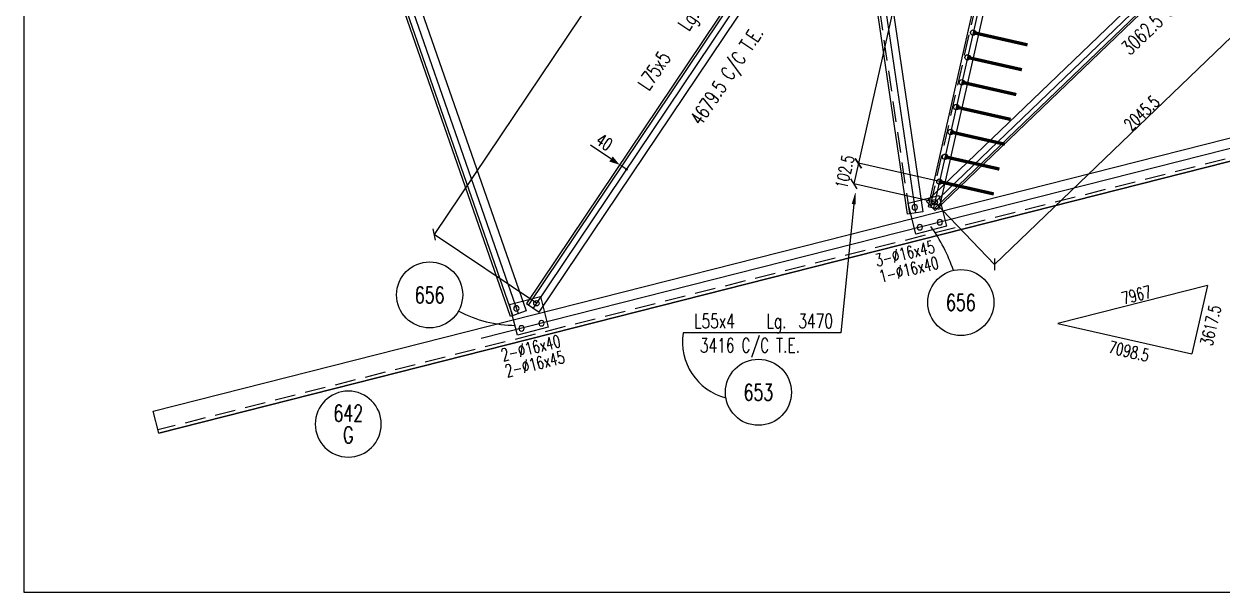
# Model space of a CAD drawing. Extents: x 630095 to 646315, y -4121 to 7359.
# Drawn here: x 630095 to 635901, y -4121 to -1366 of the extents above; entities that cross this region are included whole.
import ezdxf
from ezdxf.enums import TextEntityAlignment as Align

# ---------------------------------------------------------------- set-up
doc = ezdxf.new("R2010")
doc.units = 0
doc.header["$LTSCALE"] = 200
doc.header["$MEASUREMENT"] = 0
doc.linetypes.add('DASHED', pattern=[0.75, 0.5, -0.25])
doc.layers.get('0').update_dxf_attribs({"linetype": 'CONTINUOUS'})
for name, color, linetype in [('ASSI', 6, 'CONTINUOUS'), ('BOLLINI_1', 7, 'CONTINUOUS'), ('BOLLINI_5', 7, 'CONTINUOUS'), ('FORI', 2, 'CONTINUOUS'), ('LINEA_ANG', 2, 'CONTINUOUS'), ('LINEE_PIASTRE', 2, 'CONTINUOUS'), ('LS', 7, 'CONTINUOUS'), ('PIASTRE', 5, 'CONTINUOUS'), ('QT_MAL', 7, 'CONTINUOUS'), ('QT_MPR', 7, 'CONTINUOUS'), ('TRAT-Y', 7, 'DASHED')]:
    doc.layers.add(name, color=color, linetype=linetype)
doc.styles.add('QUOTE', font='ROMANS8.SHX', dxfattribs={"width": 0.7})
doc.styles.add('RQL', font='ROMANS8.SHX', dxfattribs={"width": 0.7})
doc.styles.add('RS', font='ROMANS8.shx', dxfattribs={"width": 0.7})
doc.styles.get("Standard").update_dxf_attribs({"font": 'ROMANS8.SHX', "width": 0.7})
doc.dimstyles.new('FRECCE1', dxfattribs={"dimtxt": 60, "dimasz": 6.66, "dimexe": 0, "dimexo": 0, "dimgap": 1, "dimtad": 1, "dimzin": 0, "dimdsep": 46, "dimtxsty": 'RS', "dimblk1": 'QUOTP', "dimblk2": 'QUOTF', "dimsah": 1, "dimcen": 0, "dimclrd": 2, "dimclre": 2, "dimclrt": 7, "dimadec": 0, "dimazin": 0, "dimtfac": 1, "dimtix": 1, "dimtmove": 2, "dimatfit": 3, "dimldrblk": 'QUOTP', "dimfxl": 1, "dimtolj": 1, "dimtzin": 0, "dimarcsym": 0})
doc.dimstyles.new('TRATTO', dxfattribs={"dimscale": 0, "dimtxt": 60, "dimasz": 40, "dimexe": 0, "dimexo": 0, "dimgap": 5, "dimtad": 1, "dimrnd": 0.5, "dimdsep": 46, "dimtxsty": 'RS', "dimblk1": 'OBLIQUE', "dimblk2": 'OBLIQUE', "dimsah": 1, "dimcen": 0.09, "dimclrd": 2, "dimclre": 2, "dimclrt": 7, "dimadec": 0, "dimazin": 0, "dimtfac": 1, "dimtix": 1, "dimtmove": 2, "dimatfit": 3, "dimfxl": 1, "dimtolj": 1, "dimtzin": 0, "dimarcsym": 0})

# ---------------------------------------------------------------- blocks, each defined once
blk = doc.blocks.new('ASSE98')
blk.add_line((0, 0), (1, 0))
at = {"color": 7, "style": 'QUOTE', "width": 0.5, "flags": 1}
for tag, p in [('TI', (1.38308, 6.82731)), ('DI_S', (1.38308, 6.42178)), ('D_S', (1.38308, 6.02092)), ('E_S', (1.38308, 5.68065)), ('NFORI', (1.36454, 5.29792)), ('ALAR', (1.36349, 4.93246)), ('FAM', (1.3775, 4.54645)), ('ALA', (1.38308, 4.19257)), ('DISP2', (1.38308, 3.84971)), ('DISP1', (1.38308, 3.50686)), ('PINZAF', (1.38308, 3.164)), ('PINZAI', (1.38308, 2.82114)), ('TRP', (1.38308, 2.47829)), ('NP', (1.38308, 2.13543)), ('SV', (1.38308, 1.79257)), ('PESO', (1.38308, 1.44971)), ('QUA', (1.38308, 1.10686)), ('LUN', (1.38308, 0.764)), ('PROF', (1.38308, 0.42114)), ('POS', (1.38308, 0.07829))]:
    blk.add_attdef(tag, p, '', height=0.2, dxfattribs=at)
at = {"color": 7, "flags": 1}
for tag, p in [('LAV1', (3.07431, 6.82847)), ('LAV2', (3.07431, 6.49513)), ('LAV3', (3.07431, 6.1618)), ('LAV4', (3.07431, 5.82847)), ('LAV5', (3.07431, 5.49513)), ('LAV6', (3.07431, 5.1618)), ('LAV7', (3.07431, 4.82847)), ('LAV8', (3.07431, 4.49513)), ('LAV9', (3.07431, 4.1618)), ('LAV10', (3.07431, 3.82847))]:
    blk.add_attdef(tag, p, '', height=0.2, dxfattribs=at)
blk = doc.blocks.new('16')
blk.add_circle((0, 0), 1)
blk = doc.blocks.new('MRKR_98')
blk.add_point((0, 0))
at = {"color": 7, "style": 'QUOTE', "width": 0.5, "flags": 1}
for tag, p in [('TI', (3.73, 6.83)), ('DI_S', (3.73, 6.42)), ('D_S', (3.73, 6.02)), ('E_S', (3.73, 5.68)), ('AUX2', (3.71, 4.93)), ('NFORI', (3.72, 5.3)), ('AUX1', (3.73, 4.19)), ('FAM', (3.73, 4.55)), ('COMMESSA', (3.73, 3.85)), ('MD', (3.73, 3.51)), ('MP', (3.73, 3.16)), ('LARGHEZZA', (3.73, 2.82)), ('SPESSORE', (3.73, 2.48)), ('NP', (3.73, 2.14)), ('SV', (3.73, 1.79)), ('PESO', (3.73, 1.45)), ('QUA', (3.73, 1.11)), ('LUN', (3.73, 0.76)), ('PROF', (3.73, 0.42)), ('POS', (3.73, 0.08))]:
    blk.add_attdef(tag, p, '', height=0.2, dxfattribs=at)
at = {"color": 7, "flags": 1}
for tag, p in [('LAV1', (5.26, 6.88)), ('LAV2', (5.26, 6.55)), ('LAV3', (5.26, 6.21)), ('LAV4', (5.26, 5.88)), ('LAV5', (5.26, 5.55)), ('LAV6', (5.26, 5.21)), ('LAV7', (5.26, 4.88)), ('LAV8', (5.26, 4.55)), ('LAV9', (5.26, 4.21)), ('LAV10', (5.26, 3.88))]:
    blk.add_attdef(tag, p, '', height=0.2, dxfattribs=at)
blk = doc.blocks.new('_OBLIQUE')
at = {"color": 0, "linetype": 'ByBlock'}
blk.add_line((-0.5, -0.5), (0.5, 0.5), dxfattribs=at)
blk = doc.blocks.new('*D173')
at = {"layer": 'QT_MPR', "color": 2, "lineweight": -2, "transparency": 16777216}
for p, q in [((633642.9, -62.9), (632082.3, -2387.8)), ((634139.2, -396), (633642.9, -62.9)), ((632578.6, -2720.9), (632082.3, -2387.8))]:
    blk.add_line(p, q, dxfattribs=at)
at = {"layer": 'QT_MPR', "color": 2, "lineweight": -2, "transparency": 16777216, "xscale": 40, "yscale": 40, "zscale": 40}
for p, rotation in [((633642.9, -62.9), 56.12959874081512), ((632082.3, -2387.8), 236.1295987408151)]:
    blk.add_blockref('_OBLIQUE', p, dxfattribs=dict(at, rotation=rotation))
at = {"layer": 'QT_MPR', "color": 7, "transparency": 16777216, "insert": (632817.9, -1205.7), "char_height": 60, "attachment_point": 5, "rotation": 56.1296, "style": 'RS'}
blk.add_mtext('\\A1;2800', dxfattribs=at)
blk = doc.blocks.new('*D175')
at = {"layer": 'QT_MPR', "color": 2, "lineweight": -2, "transparency": 16777216}
for p, q in [((634847.9, 1089.7), (634138.8, -2042)), ((635240.8, 1000.7), (634847.9, 1089.7)), ((634531.7, -2131), (634138.8, -2042))]:
    blk.add_line(p, q, dxfattribs=at)
at = {"layer": 'QT_MPR', "color": 2, "lineweight": -2, "transparency": 16777216, "xscale": 40, "yscale": 40, "zscale": 40}
for p, rotation in [((634847.9, 1089.7), 77.2413188929563), ((634138.8, -2042), 257.2413188929563)]:
    blk.add_blockref('_OBLIQUE', p, dxfattribs=dict(at, rotation=rotation))
at = {"layer": 'QT_MPR', "color": 7, "transparency": 16777216, "insert": (634540.7, -477.9), "char_height": 60, "attachment_point": 5, "rotation": 77.24132, "style": 'RS'}
blk.add_mtext('\\A1;123.5x26', dxfattribs=at)
blk = doc.blocks.new('*D176')
at = {"layer": 'QT_MPR', "color": 2, "lineweight": -2, "transparency": 16777216}
for p, q in [((634847.9, 1089.7), (634138.8, -2042)), ((635240.8, 1000.7), (634847.9, 1089.7)), ((634531.7, -2131), (634138.8, -2042))]:
    blk.add_line(p, q, dxfattribs=at)
at = {"layer": 'QT_MPR', "color": 2, "lineweight": -2, "transparency": 16777216, "xscale": 40, "yscale": 40, "zscale": 40}
for p, rotation in [((634847.9, 1089.7), 77.2413188929563), ((634138.8, -2042), 257.2413188929563)]:
    blk.add_blockref('_OBLIQUE', p, dxfattribs=dict(at, rotation=rotation))
at = {"layer": 'QT_MPR', "color": 7, "transparency": 16777216, "insert": (634457.3, -440.2), "char_height": 60, "attachment_point": 5, "rotation": 77.24132, "style": 'RS'}
blk.add_mtext('\\A1;3211', dxfattribs=at)
blk = doc.blocks.new('*D177')
at = {"layer": 'QT_MPR', "color": 2, "lineweight": -2, "transparency": 16777216}
for p, q in [((634138.8, -2042), (634116.2, -2141.8)), ((634531.7, -2131), (634138.8, -2042)), ((634509.1, -2230.8), (634116.2, -2141.8))]:
    blk.add_line(p, q, dxfattribs=at)
at = {"layer": 'QT_MPR', "color": 2, "lineweight": -2, "transparency": 16777216, "xscale": 40, "yscale": 40, "zscale": 40}
for p, rotation in [((634138.8, -2042), 77.2413188929563), ((634116.2, -2141.8), 257.2413188929563)]:
    blk.add_blockref('_OBLIQUE', p, dxfattribs=dict(at, rotation=rotation))
at = {"layer": 'QT_MPR', "color": 7, "transparency": 16777216, "insert": (634072.6, -2083.5), "char_height": 60, "attachment_point": 5, "rotation": 77.24132, "style": 'RS'}
blk.add_mtext('\\A1;102.5', dxfattribs=at)
blk = doc.blocks.new('*D179')
at = {"layer": 'QT_MPR', "color": 2, "lineweight": -2, "transparency": 16777216}
for p, q in [((635984.3, -813.8), (636273.7, -1115)), ((636273.7, -1115), (634798.5, -2532.1)), ((634509.1, -2230.8), (634798.5, -2532.1))]:
    blk.add_line(p, q, dxfattribs=at)
at = {"layer": 'QT_MPR', "color": 2, "lineweight": -2, "transparency": 16777216, "xscale": 40, "yscale": 40, "zscale": 40}
for p, rotation in [((636273.7, -1115), 43.84699260856208), ((634798.5, -2532.1), 223.8469926085621)]:
    blk.add_blockref('_OBLIQUE', p, dxfattribs=dict(at, rotation=rotation))
at = {"layer": 'QT_MPR', "color": 7, "transparency": 16777216, "insert": (635511.8, -1798.3), "char_height": 60, "attachment_point": 5, "rotation": 43.84699, "style": 'RS'}
blk.add_mtext('\\A1;2045.5', dxfattribs=at)
blk = doc.blocks.new('QUOTP')
at = {"layer": 'ASSI', "color": 2, "const_width": 1.07}
blk.add_lwpolyline([(-0.53, 0, 1), (0.53, 0, 1)], format="xyb", close=True, dxfattribs=at)
blk = doc.blocks.new('QUOTF')
at = {"layer": 'LS', "color": 2}
blk.add_line((7.5, 0), (25.5, 0), dxfattribs=at)
blk.add_solid([(7.5, 2.25), (0, 0), (7.5, -2.25)], dxfattribs=at)
blk = doc.blocks.new('*D183')
at = {"layer": 'QT_MAL', "color": 2, "lineweight": -2, "transparency": 16777216}
for p, q in [((632981.4, -2049), (632981.4, -2049)), ((633009.1, -2067.6), (632986.9, -2052.8))]:
    blk.add_line(p, q, dxfattribs=at)
at = {"layer": 'QT_MAL', "color": 2, "lineweight": -2, "transparency": 16777216, "xscale": 6.66, "yscale": 6.66, "zscale": 6.66}
for name, p, rotation in [('QUOTF', (632981.4, -2049), 146.1295987408151), ('QUOTP', (633014.6, -2071.3), 326.129598740815)]:
    blk.add_blockref(name, p, dxfattribs=dict(at, rotation=rotation))
at = {"layer": 'QT_MAL', "color": 7, "transparency": 16777216, "insert": (632907.5, -1939.7), "char_height": 60, "attachment_point": 5, "rotation": 326.1296, "style": 'RS'}
blk.add_mtext('\\A1;40', dxfattribs=at)
blk = doc.blocks.new('bull')
at = {"style": 'RS', "width": 0.7, "flags": 1}
for tag, p in [('NN', (-12.25, 0)), ('DIAMETRO', (0, -4.86)), ('SERRAGGIO', (0, -9.71)), ('LUNGHEZZA', (0, -14.57)), ('NB', (0, -19.43)), ('TIPO', (0, -24.12)), ('EL', (-0.14, -29))]:
    blk.add_attdef(tag, p, '', height=3, dxfattribs=at)
at = {"style": 'RS', "width": 0.7}
blk.add_attdef('BULLONE', (0, 0), '', height=3, dxfattribs=at)
blk = doc.blocks.new('YYY')
blk.add_circle((0, 0), 8)
at = {"color": 3, "style": 'RQL', "width": 0.7}
for tag, p in [('POS3', (0, 0.65)), ('POS2', (0, -4.63))]:
    blk.add_attdef(tag, text='', height=4, dxfattribs=at).set_placement(p, align=Align.CENTER)
at = {"style": 'RQL', "width": 0.7, "flags": 1}
blk.add_attdef('TIPO', text='', height=3, dxfattribs=at).set_placement((0, 0), align=Align.MIDDLE_CENTER)
blk = doc.blocks.new('xxx')
blk.add_circle((0, 0), 8)
at = {"color": 3, "style": 'RQL', "width": 0.7}
blk.add_attdef('POS', text='', height=4, dxfattribs=at).set_placement((0, 0), align=Align.MIDDLE)
at = {"color": 3, "style": 'RQL', "width": 0.7, "flags": 1}
blk.add_attdef('POS1', (-0.39, -5.42), '', height=2, dxfattribs=at)
at = {"style": 'RQL', "width": 0.7, "flags": 1}
blk.add_attdef('TIPO', (-0.39, -8.66), '', height=2, dxfattribs=at)

msp = doc.modelspace()

# ---------------------------------------------------------------- linework, layer by layer
at = {"layer": 'LINEA_ANG'}
for p, q in [((634376.522, -2287.943), (633688.804, 2395.837)), ((633763.008, 2406.733), (634450.727, -2277.048)), ((635168.399, 1209.186), (632530.064, -2721.456)), ((632592.336, -2763.255), (635230.671, 1167.387)), ((635243.063, 1132.811), (634476.731, -2251.511)), ((634530.373, -2263.657), (635296.705, 1120.664)), ((631504.517, 184.077), (632528.335, -2757.865)), ((632452.78, -2784.159), (631428.961, 157.783)), ((636716.803, -68.626), (634468.847, -2227.881)), ((634510.411, -2271.152), (636758.367, -111.897)), ((630721.474, -3243.961), (638074.232, -1377.321)), ((638101.299, -1483.939), (630748.541, -3350.579)), ((634468.847, -2227.881), (634510.411, -2271.152)), ((634476.731, -2251.511), (634530.373, -2263.657)), ((634450.727, -2277.048), (634376.522, -2287.943)), ((632530.064, -2721.456), (632592.336, -2763.255)), ((632528.335, -2757.865), (632452.78, -2784.159)), ((630748.541, -3350.579), (630721.474, -3243.961))]:
    msp.add_line(p, q, dxfattribs=at)
at = {"layer": 'LINEA_ANG', "color": 2}
for p, q in [((635177.947, 1202.776), (632539.612, -2727.865)), ((632464.585, -2780.05), (631440.767, 161.891)), ((634504.176, -2264.661), (636752.133, -105.407))]:
    msp.add_line(p, q, dxfattribs=at)
at = {"layer": 'LINEE_PIASTRE'}
for p, q in [((634379.362, -2235.893), (634528.627, -2197.999)), ((634528.627, -2197.999), (634566.521, -2347.264)), ((634417.256, -2385.158), (634379.362, -2235.893)), ((634566.521, -2347.264), (634417.256, -2385.158)), ((632448.87, -2725.986), (632598.135, -2688.092)), ((632486.763, -2875.251), (632448.87, -2725.986)), ((632598.135, -2688.092), (632636.029, -2837.357)), ((632636.029, -2837.357), (632486.763, -2875.251))]:
    msp.add_line(p, q, dxfattribs=at)
at = {"layer": 'LS', "color": 6}
for p, q in [((636464.2, -1837.645), (632310.36, -2892.178)), ((634116.473, -2240.624), (634053.803, -2864.728)), ((635830.224, -2635.379), (635106.089, -2819.214)), ((635830.224, -2635.379), (635755.309, -2966.221)), ((635106.089, -2819.214), (635755.309, -2966.221)), ((634053.803, -2864.728), (633289.64, -2864.728))]:
    msp.add_line(p, q, dxfattribs=at)
at = {"layer": 'LS', "color": 8}
msp.add_lwpolyline([(630095.068, 7359.052), (630095.068, -4120.948), (642815.068, -4120.948), (642815.068, -2520.948), (646315.068, -2520.948), (646315.068, 7359.052), (630095.068, 7359.052)], close=True, dxfattribs=at)
at = {"layer": 'LS', "color": 6, "const_width": 16}
for points in [[(634695.347, -1408.303), (634958.68, -1467.932)], [(634640.798, -1649.205), (634904.131, -1708.833)], [(634586.249, -1890.106), (634849.583, -1949.734)], [(634531.7, -2131.007), (634795.034, -2190.635)]]:
    msp.add_lwpolyline(points, dxfattribs=at)
at = {"layer": 'LS', "color": 2, "linetype": 'DASHED', "const_width": 16}
for points in [[(634668.072, -1528.754), (634931.406, -1588.382)], [(634613.524, -1769.655), (634876.857, -1829.284)], [(634558.975, -2010.557), (634822.308, -2070.185)]]:
    msp.add_lwpolyline(points, dxfattribs=at)
at = {"layer": 'LS', "color": 6}
for centre, radius, start, end in [((633827.431, -2822.473), 814.811, 18.7023477, 35.5949729), ((632479.102, -2236.607), 591.379, 242.0787024, 269.8175582), ((633567.094, -2907.8), 280.777, 171.1758086, 255.4602735)]:
    msp.add_arc(centre, radius, start, end, dxfattribs=at)
msp.add_solid([(634126.377, -2242.005), (634124.754, -2181.199), (634106.568, -2239.244)], dxfattribs=at)
at = {"layer": 'TRAT-Y'}
for p, q in [((634387.9, -2286.273), (633700.182, 2397.508)), ((635237.486, 1067.428), (634485.508, -2253.499)), ((638097.362, -1468.431), (630744.604, -3335.071))]:
    msp.add_line(p, q, dxfattribs=at)

# ---------------------------------------------------------------- block references
at = {"layer": 'ASSI'}
for p, xscale, zscale, rotation in [((633728.38, 2401.648), 4734, 4734, 278.3530390450987), ((636352.424, -1791.232), 3117, 3117, 110.6356451773517), ((631466.739, 170.93), 3115.000000000001, 3115.000000000001, 289.1882930367585), ((630748.541, -3350.579), 7585.999999999999, 7585.999999999999, 14.24470984692926)]:
    msp.add_blockref('ASSE98', p, dxfattribs=dict(at, xscale=xscale, zscale=zscale, rotation=rotation))
ref = msp.add_blockref('ASSE98', (635201.611, 1186.893), dxfattribs=dict(at, xscale=4734, zscale=4734, rotation=236.1295987408151))
ref.add_attrib('PROF', 'L75x5', (633123.223, -1694.21), dxfattribs={"layer": '0', "color": 2, "height": 70, "rotation": 56.1295987, "style": 'QUOTE', "width": 0.7})
ref.add_attrib('LUN', '4734', (633402.773, -1277.732), dxfattribs={"layer": '0', "color": 2, "height": 70, "rotation": 56.1295987, "style": 'QUOTE', "width": 0.7})
ref.add_attrib('PESO', '4679.5 C/C T.E.', (633376.465, -1864.192), dxfattribs={"layer": '0', "color": 2, "height": 70, "rotation": 56.1295987, "style": 'QUOTE', "width": 0.7})
ref.add_attrib('SV', 'Lg.', (633316.872, -1405.709), dxfattribs={"layer": '0', "color": 2, "height": 70, "rotation": 56.1295987, "style": 'QUOTE', "width": 0.7})
ref = msp.add_blockref('ASSE98', (635269.397, 1126.848), dxfattribs=dict(at, xscale=3470.000000000001, zscale=3470.000000000001, rotation=257.2413188929563))
ref.add_attrib('PROF', 'L55x4', (633343.069, -2841.815), dxfattribs={"layer": '0', "color": 2, "height": 70, "style": 'QUOTE', "width": 0.7})
ref.add_attrib('LUN', '3470', (633847.936, -2841.815), dxfattribs={"layer": '0', "color": 2, "height": 70, "style": 'QUOTE', "width": 0.7})
ref.add_attrib('PESO', '3416 C/C T.E.', (633370.76, -2959.741), dxfattribs={"layer": '0', "color": 2, "height": 70, "style": 'QUOTE', "width": 0.7})
ref.add_attrib('SV', 'Lg.', (633693.802, -2841.815), dxfattribs={"layer": '0', "color": 2, "height": 70, "style": 'QUOTE', "width": 0.7})
ref.add_attrib('LAV1', 'T  65', (635155.113, 805.378), dxfattribs={"layer": '0', "color": 254, "height": 60, "rotation": 77.2413189, "width": 0.7})
ref = msp.add_blockref('ASSE98', (634489.629, -2249.516), dxfattribs=dict(at, xscale=3117, zscale=3117, rotation=43.84699260856203))
ref.add_attrib('PROF', 'L60x4', (635304.761, -1330.546), dxfattribs={"layer": '0', "color": 2, "height": 70, "rotation": 43.8469926, "style": 'QUOTE', "width": 0.7})
ref.add_attrib('LUN', '3117', (635668.867, -980.807), dxfattribs={"layer": '0', "color": 2, "height": 70, "rotation": 43.8469926, "style": 'QUOTE', "width": 0.7})
ref.add_attrib('PESO', '3062.5 C/C T.E.', (635454.346, -1522.601), dxfattribs={"layer": '0', "color": 2, "height": 70, "rotation": 43.8469926, "style": 'QUOTE', "width": 0.7})
ref.add_attrib('SV', 'Lg.', (635557.707, -1087.58), dxfattribs={"layer": '0', "color": 2, "height": 70, "rotation": 43.8469926, "style": 'QUOTE', "width": 0.7})
at = {"layer": 'BOLLINI_1'}
for p, xscale, yscale, zscale, values in [((632061.152, -2680.26), 19.9999999995, 19.9999999995, 19.9999999995, {'POS': '656'}), ((634635.394, -2717.059), 19.9999999995, 19.9999999995, 19.9999999995, {'POS': '656'}), ((633654.283, -3152.523), 19.99799999950235, 19.99799999950235, 19.99799999950235, {'POS': '653'})]:
    msp.add_blockref('xxx', p, dxfattribs=dict(at, xscale=xscale, yscale=yscale, zscale=zscale)).add_auto_attribs(values)
at = {"layer": 'BOLLINI_5'}
ref = msp.add_blockref('YYY', (631666.848, -3306.765), dxfattribs=dict(at, xscale=-19.99970832477619, yscale=19.99970832471798, zscale=19.99970832474173))
ref.add_attrib('POS3', '642', dxfattribs={"layer": '0', "color": 3, "height": 79.9988, "style": 'RQL', "width": 0.7}).set_placement((631666.848, -3293.825), align=Align.CENTER)
ref.add_attrib('POS2', 'G', dxfattribs={"layer": '0', "color": 3, "height": 79.999, "style": 'RQL', "width": 0.7}).set_placement((631666.848, -3399.372), align=Align.CENTER)
at = {"layer": 'FORI', "xscale": 13, "yscale": 13, "zscale": 13}
for p in [(634695.347, -1408.303), (634668.072, -1528.754), (634640.798, -1649.205), (634613.524, -1769.655), (634586.249, -1890.106), (634558.975, -2010.557), (634531.7, -2131.007), (634509.101, -2230.813), (632578.609, -2720.905)]:
    msp.add_blockref('16', p, dxfattribs=at)
at = {"layer": 'FORI', "xscale": -13, "yscale": 13, "zscale": 13}
for p, rotation in [((634412.176, -2255.419), 154.4826377859138), ((634533.707, -2327.738), 149.2447098469547), ((634436.782, -2352.344), 149.2447098469547), ((632481.683, -2745.512), 154.4826377859138), ((632506.29, -2842.437), 149.2447098469547), ((632603.215, -2817.831), 149.2447098469547)]:
    msp.add_blockref('16', p, dxfattribs=dict(at, rotation=rotation))
at = {"layer": 'LS', "color": 7, "xscale": 20, "yscale": 20, "zscale": 20}
for p, rotation, values in [((634228.832, -2543.744), 13.84360905765302, {'BULLONE': '3-%%c16x45                '}), ((634247.974, -2621.42), 13.84360905765302, {'BULLONE': '1-%%c16x40                '}), ((632416.332, -3001.975), 14.05580892285033, {'BULLONE': '2-%%c16x40                '}), ((632435.761, -3079.58), 14.05580892285033, {'BULLONE': '2-%%c16x45                '})]:
    msp.add_blockref('bull', p, dxfattribs=dict(at, rotation=rotation)).add_auto_attribs(values)
at = {"layer": 'PIASTRE', "xscale": 19.99999999999999, "yscale": 19.99999999999999, "zscale": 19.99999999999999, "rotation": 194.2447098469506}
for p in [(634379.362, -2235.893), (632448.87, -2725.986)]:
    msp.add_blockref('MRKR_98', p, dxfattribs=at)

# ---------------------------------------------------------------- texts
at = {"layer": 'LS', "color": 7, "style": 'RS', "width": 0.7}
for s, rotation, p in [('7967', 14.6564763, (635424.41, -2727.444)), ('3617.5', 76.9466729, (635853.347, -2931.036)), ('7098.5', 346.9466729, (635346.73, -2960.473))]:
    msp.add_text(s, height=60, rotation=rotation, dxfattribs=at).set_placement(p)

# ---------------------------------------------------------------- dimensions: what is measured, and where the dimension line sits
at = {"layer": 'QT_MAL'}
dim = msp.add_linear_dim(base=(632981.404, -2049.041), p1=(633014.616, -2071.334), p2=(632981.404, -2049.041), angle=326.1295987, text='40', dimstyle='FRECCE1', dxfattribs=at)
dim.commit()
dim.dimension.update_dxf_attribs({"geometry": '*D183', "text_midpoint": (632907.546, -1939.75), "dimtype": 128})
at = {"layer": 'QT_MPR'}
for base, p1, p2, angle, text, picture, middle in [((634138.783, -2042.037), (635240.834, 1000.709), (634531.7, -2131.007), 77.2413189, '123.5x26', '*D175', (634540.67, -477.913)), ((634138.783, -2042.037), (635240.834, 1000.709), (634531.7, -2131.007), 77.2413189, '3211', '*D176', (634457.302, -440.205)), ((632082.314, -2387.781), (634139.154, -395.975), (632578.609, -2720.905), 56.1295987, '2800', '*D173', (632817.947, -1205.721)), ((634798.472, -2532.071), (635984.334, -813.791), (634509.101, -2230.813), 43.8469926, '2045.5', '*D179', (635511.843, -1798.319)), ((634116.183, -2141.842), (634531.7, -2131.007), (634509.101, -2230.813), 77.2413189, '102.5', '*D177', (634072.57, -2083.458))]:
    dim = msp.add_linear_dim(base=base, p1=p1, p2=p2, angle=angle, text=text, dimstyle='TRATTO', override={"dimscale": 1}, dxfattribs=at)
    dim.commit()
    dim.dimension.update_dxf_attribs({"geometry": picture, "text_midpoint": middle, "dimtype": 128})

doc.saveas('drawing.dxf')
